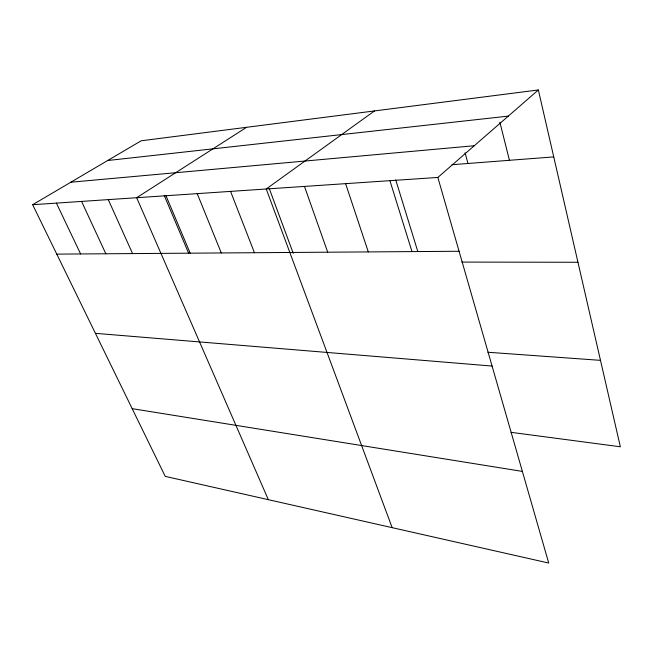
<?xml version="1.0" encoding="UTF-8"?>
<svg xmlns="http://www.w3.org/2000/svg" width="653" height="653" viewBox="0 0 653 653"><rect width="100%" height="100%" fill="white"/><g stroke="black" fill="none" stroke-linecap="round" stroke-linejoin="round"><path stroke-width="0.98" d="M437.845 177.445L548.724 563.041L165.225 476.372L32.65 204.707L437.845 177.445L538.358 89.959L620.35 446.783L511.021 432.327M374.496 110.928L266.228 188.986L392.151 527.657M246.581 127.302L136.665 197.704L268.334 499.667M32.65 204.707L141.162 140.795L538.358 89.959M107.68 160.516L508.303 116.12M70.859 182.203L474.282 145.733M451.998 164.711L553.744 156.9M56.77 254.123L459.075 251.266M461.793 262.09L577.954 262.269M487.856 352.245L600.491 360.35M95.42 333.332L492.084 366.055M132.184 408.664L522.376 471.401M56.403 203.107L80.613 253.952M81.568 201.41L105.843 253.78M108.276 199.614L132.567 253.584M165.984 195.737L190.194 253.176M164.221 195.41L188.635 253.225M197.222 193.631L221.302 252.956M230.558 191.386L254.45 252.719M269.199 188.399L293.246 253.34M304.478 186.415L327.7 252.197M345.6 183.648L368.308 251.911M389.923 180.669L411.986 251.601M395.751 179.926L417.773 251.421M465.058 152.769L467.964 163.487M499.855 122.152L509.438 160.303"/></g></svg>
